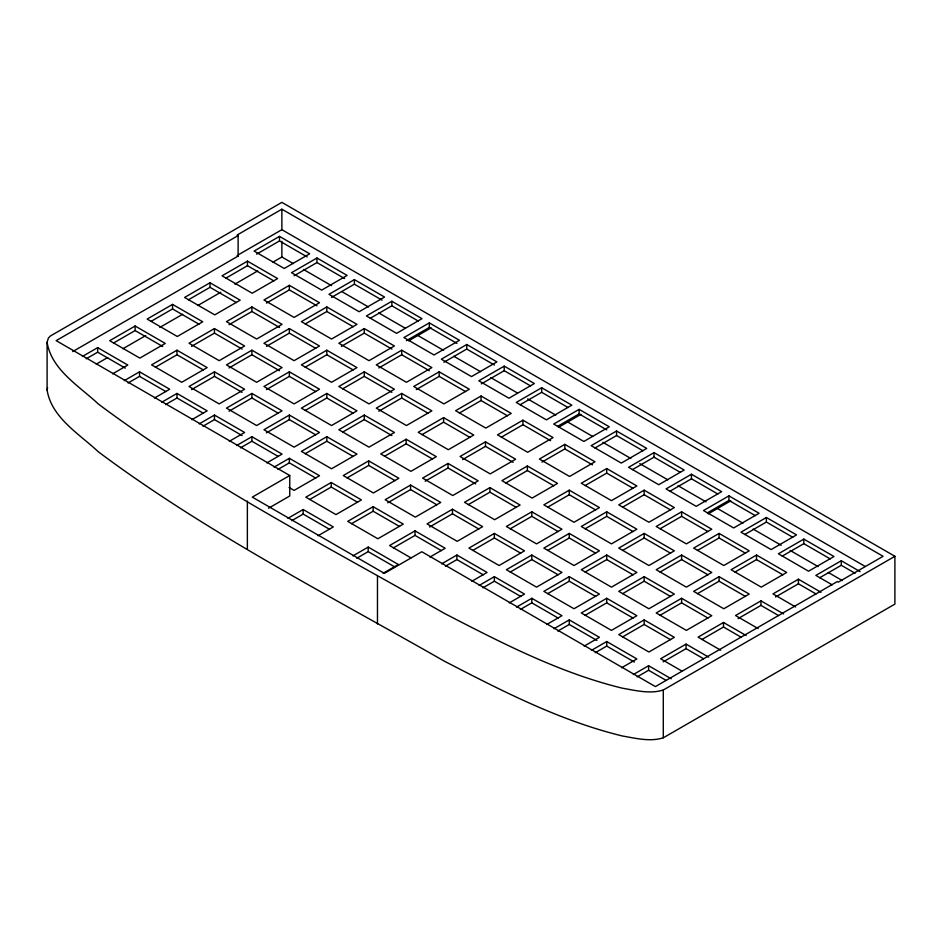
<?xml version="1.0" encoding="UTF-8"?>
<svg xmlns="http://www.w3.org/2000/svg" width="942" height="942" viewBox="0 0 942 942"><rect width="100%" height="100%" fill="white"/><g stroke="black" fill="none" stroke-linecap="round" stroke-linejoin="round"><path stroke-width="1.41" d="M47.1 342.264L48.372 338.107L50.256 336.082L281.87 202.365L894.9 556.298L894.9 604.093L663.286 737.81C650.027 742.025 635.697 738.269 622.427 735.996C559.477 720.677 501.38 690.592 444.153 661.072C327.298 594.202 206.392 532.595 98.309 451.771C79.469 434.05 51.469 417.659 47.1 390.059L47.1 342.264C51.469 369.865 79.469 386.255 98.309 403.977C206.392 484.8 327.298 546.407 444.153 613.277C501.38 642.797 559.477 672.882 622.427 688.202C635.697 690.474 650.027 694.23 663.286 690.015L894.9 556.298M47.1 390.059L47.571 387.657M268.529 508.233L289.747 495.975L289.747 475.498L252.303 497.117L384.371 573.36L421.816 551.741L655.408 686.6L837.344 581.555L838.333 582.132L883.078 556.298L281.87 209.195L237.125 235.029L238.114 235.594L238.114 256.083L72.711 351.578M238.114 235.594L56.167 340.639L289.747 475.498M238.361 254.799L281.87 229.683L865.239 566.483M279.503 236.395L254.081 251.078L284.237 268.482L309.659 253.798L279.503 236.395L279.503 240.94L307.151 256.907M256.613 254.152L279.503 240.94M82.401 356.441L97.662 347.633L127.818 365.049L112.569 373.856M135.118 326.014L109.684 340.698L139.852 358.101L165.274 343.43L135.118 326.014L135.118 330.56L162.766 346.526M172.563 304.396L147.14 319.067L177.296 336.482L202.73 321.799L172.563 304.396L172.563 308.941L198.962 324.178M210.019 282.765L184.597 297.448L214.752 314.863L240.175 300.18L210.019 282.765L210.019 287.322L236.407 302.559M247.475 261.146L222.041 275.829L252.197 293.233L277.631 278.561L247.475 261.146L247.475 265.691L273.863 280.928M86.217 358.796L97.662 352.19L125.31 368.145M113.499 343.041L135.118 330.56M150.955 321.422L172.563 308.941M188.4 299.803L210.019 287.322M225.856 278.173L247.475 265.691M96.19 364.165L107.635 357.56M122.896 348.752L145.786 335.54M159.775 327.463L182.666 314.251M197.926 305.443L220.817 292.22M234.817 284.154L257.708 270.943M272.968 262.135L281.87 256.989L293.327 263.607M316.959 258.014L291.525 272.697L321.681 290.112L347.115 275.429L316.959 258.014L316.959 262.571L344.595 278.526M294.069 275.782L316.959 262.571M124.297 380.627L139.546 371.819L169.713 389.234L154.453 398.042M177.002 350.2L151.58 364.872L181.735 382.287L207.158 367.604L177.002 350.2L177.002 354.745L203.39 369.982M214.458 328.57L189.024 343.253L219.18 360.668L244.614 345.985L214.458 328.57L214.458 333.127L242.106 349.082M251.903 306.951L226.48 321.634L256.636 339.038L282.07 324.366L251.903 306.951L251.903 311.508L279.55 327.463M289.359 285.332L263.937 300.003L294.092 317.419L319.515 302.735L289.359 285.332L289.359 289.877L317.007 305.844M128.112 382.982L139.546 376.376L165.945 391.601M155.395 367.227L177.002 354.745M191.567 346.338L214.458 333.127M229.024 324.719L251.903 311.508M266.468 303.088L289.359 289.877M354.404 279.633L328.982 294.316L359.137 311.731L384.572 297.048L354.404 279.633L354.404 284.19L382.052 300.157M331.525 297.401L354.404 284.19M161.741 402.246L177.002 393.438L207.158 410.853L191.909 419.661M214.458 371.819L189.024 386.503L219.18 403.906L244.614 389.234L214.458 371.819L214.458 376.376L242.106 392.331M251.903 350.2L226.48 364.872L256.636 382.287L282.07 367.604L251.903 350.2L251.903 354.745L279.55 370.712M289.359 328.57L263.937 343.253L294.092 360.668L319.515 345.985L289.359 328.57L289.359 333.127L315.747 348.363M326.815 306.951L301.381 321.634L331.537 339.038L356.971 324.366L326.815 306.951L326.815 311.508L353.203 326.733M165.556 404.601L177.002 397.995L203.39 413.232M191.567 389.588L214.458 376.376M229.024 367.957L251.903 354.745M266.468 346.338L289.359 333.127M305.196 323.977L326.815 311.508M391.86 301.263L366.426 315.947L396.594 333.35L422.016 318.667L391.86 301.263L391.86 305.809L418.248 321.045M370.241 318.29L391.86 305.809M199.198 423.876L214.458 415.069L244.614 432.472L229.353 441.28M251.903 393.438L226.48 408.122L256.636 425.537L282.07 410.853L251.903 393.438L251.903 397.995L278.29 413.232M289.359 371.819L263.937 386.503L294.092 403.906L319.515 389.234L289.359 371.819L289.359 376.376L315.747 391.601M326.815 350.2L301.381 364.872L331.537 382.287L356.971 367.604L326.815 350.2L326.815 354.745L353.203 369.982M364.26 328.57L338.837 343.253L368.993 360.668L394.427 345.985L364.26 328.57L364.26 333.127L391.907 349.082M203.013 426.22L214.458 419.614L242.106 435.581M229.024 411.207L251.903 397.995M266.468 389.588L289.359 376.376M305.196 367.227L326.815 354.745M341.381 346.338L364.26 333.127M429.317 322.882L403.882 337.566L434.038 354.981L459.472 340.298L429.317 322.882L429.317 327.439L456.952 343.394M406.426 340.651L429.317 327.439M408.628 340.851L431.142 327.851M236.654 445.495L251.903 436.688L282.07 454.103L266.81 462.911M289.359 415.069L263.937 429.74L294.092 447.156L319.515 432.472L289.359 415.069L289.359 419.614L315.747 434.851M326.815 393.438L301.381 408.122L331.537 425.537L356.971 410.853L326.815 393.438L326.815 397.995L353.203 413.232M364.26 371.819L338.837 386.503L368.993 403.906L394.427 389.234L364.26 371.819L364.26 376.376L391.907 392.331M401.716 350.2L376.282 364.872L406.449 382.287L431.872 367.604L401.716 350.2L401.716 354.745L429.364 370.712M240.469 447.85L251.903 441.245L278.29 456.47M266.468 432.825L289.359 419.614M305.196 410.477L326.815 397.995M342.652 388.846L364.26 376.376M378.825 367.957L401.716 354.745M466.761 344.501L441.339 359.185L471.495 376.6L496.917 361.916L466.761 344.501L466.761 349.058L494.409 365.025M443.882 362.27L466.761 349.058M274.098 467.114L289.359 458.307L319.515 475.722L294.092 490.405L289.064 487.497M326.815 436.688L301.381 451.371L331.537 468.775L356.971 454.103L326.815 436.688L326.815 441.245L353.203 456.47M364.26 415.069L338.837 429.74L368.993 447.156L394.427 432.472L364.26 415.069L364.26 419.614L391.907 435.581M401.716 393.438L376.282 408.122L406.449 425.537L431.872 410.853L401.716 393.438L401.716 397.995L428.104 413.232M439.172 371.819L413.738 386.503L443.894 403.906L469.328 389.234L439.172 371.819L439.172 376.376L465.56 391.601M277.914 469.469L289.359 462.863L315.747 478.1M305.196 453.714L326.815 441.245M342.652 432.095L364.26 419.614M378.825 411.207L401.716 397.995M416.282 389.588L439.172 376.376M504.217 366.132L478.783 380.803L508.951 398.219L534.373 383.535L504.217 366.132L504.217 370.677L530.605 385.914M481.327 383.889L504.217 370.677M331.243 482.492L305.82 497.176L335.976 514.591L361.41 499.908L331.243 482.492L331.243 487.049L357.63 502.286M368.699 460.873L343.265 475.557L373.432 492.96L398.855 478.277L368.699 460.873L368.699 465.419L395.087 480.655M406.155 439.243L380.721 453.926L410.877 471.341L436.311 456.658L406.155 439.243L406.155 443.8L432.543 459.037M443.6 417.624L418.177 432.307L448.333 449.723L473.755 435.039L443.6 417.624L443.6 422.181L469.987 437.418M481.056 396.005L455.622 410.688L485.789 428.092L511.212 413.408L481.056 396.005L481.056 400.55L507.444 415.787M309.635 499.519L331.243 487.049M347.08 477.9L368.699 465.419M384.536 456.281L406.155 443.8M421.992 434.651L443.6 422.181M459.437 413.032L481.056 400.55M287.899 518.336L303.159 509.516L333.315 526.931L318.055 535.739M291.714 520.679L303.159 514.073L329.547 529.31M541.674 387.751L516.24 402.434L546.395 419.849L571.829 405.166L541.674 387.751L541.674 392.308L568.061 407.545M520.055 404.777L541.674 392.308M373.138 506.678L347.704 521.362L377.86 538.765L403.294 524.093L373.138 506.678L373.138 511.223L399.526 526.46M410.582 485.059L385.16 499.731L415.316 517.146L440.75 502.463L410.582 485.059L410.582 489.605L436.97 504.841M448.039 463.429L422.605 478.112L452.772 495.527L478.195 480.844L448.039 463.429L448.039 467.986L475.686 483.941M485.495 441.81L460.061 456.493L490.217 473.897L515.651 459.225L485.495 441.81L485.495 446.355L513.131 462.322M522.94 420.191L497.517 434.863L527.673 452.278L553.095 437.594L522.94 420.191L522.94 424.736L550.587 440.703M351.519 523.705L373.138 511.223M387.704 502.816L410.582 489.605M425.148 481.197L448.039 467.986M462.604 459.578L485.495 446.355M501.332 437.218L522.94 424.736M579.118 409.37L553.696 424.053L583.852 441.468L609.274 426.785L579.118 409.37L579.118 413.927L606.766 429.882M557.511 426.408L579.118 413.927M558.465 427.338L580.955 414.35M352.944 555.886L368.204 547.078L398.36 564.493L383.111 573.301M356.759 558.241L368.204 551.623L394.592 566.86M429.917 557.075L445.177 548.268L415.022 530.864L389.588 545.536L410.959 557.876M452.478 509.233L427.044 523.917L457.2 541.332L482.634 526.649L452.478 509.233L452.478 513.79L478.866 529.027M489.922 487.615L464.5 502.298L494.656 519.701L520.078 505.03L489.922 487.615L489.922 492.171L516.31 507.397M527.379 465.996L501.945 480.667L532.112 498.082L557.534 483.399L527.379 465.996L527.379 470.541L553.766 485.778M564.823 444.365L539.401 459.048L569.557 476.464L594.991 461.78L564.823 444.365L564.823 448.922L592.471 464.877M393.403 547.891L415.022 535.409L441.409 550.646M429.587 527.002L452.478 513.79M468.315 504.641L489.922 492.171M505.76 483.022L527.379 470.541M541.944 462.133L564.823 448.922M616.574 431L591.14 445.672L621.308 463.087L646.73 448.404L616.574 431L616.574 435.545L642.962 450.782M594.955 448.027L616.574 435.545M441.657 563.846L456.905 555.038L487.061 572.453L471.812 581.261M494.362 533.419L468.928 548.103L499.095 565.518L524.517 550.835L494.362 533.419L494.362 537.976L520.749 553.213M531.806 511.8L506.384 526.484L536.54 543.887L561.974 529.216L531.806 511.8L531.806 516.346L558.206 531.582M569.262 490.17L543.84 504.853L573.996 522.268L599.418 507.585L569.262 490.17L569.262 494.727L595.65 509.963M606.719 468.551L581.285 483.234L611.452 500.649L636.874 485.966L606.719 468.551L606.719 473.108L633.106 488.345M445.46 566.201L456.905 559.595L483.293 574.832M472.743 550.446L494.362 537.976M510.199 528.827L531.806 516.346M547.655 507.208L569.262 494.727M585.1 485.577L606.719 473.108M654.019 452.619L628.597 467.303L658.752 484.718L684.186 470.034L654.019 452.619L654.019 457.176L680.418 472.413M632.412 469.646L654.019 457.176M479.101 585.477L494.362 576.669L524.517 594.072L509.257 602.892M531.806 555.038L506.384 569.722L536.54 587.137L561.974 572.453L531.806 555.038L531.806 559.595L558.206 574.832M569.262 533.419L543.84 548.103L573.996 565.518L599.418 550.835L569.262 533.419L569.262 537.976L595.65 553.213M606.719 511.8L581.285 526.484L611.452 543.887L636.874 529.216L606.719 511.8L606.719 516.346L633.106 531.582M644.163 490.17L618.741 504.853L648.897 522.268L674.331 507.585L644.163 490.17L644.163 494.727L670.563 509.963M482.916 587.82L494.362 581.214L520.749 596.451M510.199 572.077L531.806 559.595M547.655 550.446L569.262 537.976M585.1 528.827L606.719 516.346M622.556 507.208L644.163 494.727M691.475 474.238L666.053 488.922L696.209 506.337L721.631 491.653L691.475 474.238L691.475 478.795L717.863 494.032M669.868 491.277L691.475 478.795M516.557 607.095L531.806 598.288L561.974 615.703L546.713 624.511M569.262 576.669L543.84 591.352L573.996 608.756L599.418 594.072L569.262 576.669L569.262 581.214L595.65 596.451M606.719 555.038L581.285 569.722L611.452 587.137L636.874 572.453L606.719 555.038L606.719 559.595L633.106 574.832M644.163 533.419L618.741 548.103L648.897 565.518L674.331 550.835L644.163 533.419L644.163 537.976L670.563 553.213M681.619 511.8L656.197 526.484L686.353 543.887L711.775 529.216L681.619 511.8L681.619 516.346L708.007 531.582M520.373 609.45L531.806 602.845L558.206 618.082M547.655 593.696L569.262 581.214M585.1 572.077L606.719 559.595M622.556 550.446L644.163 537.976M660.012 528.827L681.619 516.346M728.931 495.869L703.497 510.54L733.653 527.956L759.087 513.272L728.931 495.869L728.931 500.414L755.319 515.651M707.312 512.895L728.931 500.414M708.302 513.814L730.768 500.838M554.002 628.714L569.262 619.907L599.418 637.322L584.17 646.13M606.719 598.288L581.285 612.971L611.452 630.386L636.874 615.703L606.719 598.288L606.719 602.845L633.106 618.082M644.163 576.669L618.741 591.352L648.897 608.756L674.331 594.072L644.163 576.669L644.163 581.214L670.563 596.451M681.619 555.038L656.197 569.722L686.353 587.137L711.775 572.453L681.619 555.038L681.619 559.595L708.007 574.832M719.076 533.419L693.642 548.103L723.797 565.518L749.231 550.835L719.076 533.419L719.076 537.976L745.463 553.213M557.817 631.069L569.262 624.464L596.91 640.43M585.1 615.314L606.719 602.845M622.556 593.696L644.163 581.214M660.012 572.077L681.619 559.595M697.457 550.446L719.076 537.976M766.376 517.488L740.954 532.171L771.109 549.586L796.543 534.903L766.376 517.488L766.376 522.045L792.764 537.281M744.769 534.514L766.376 522.045M591.458 650.345L606.719 641.537L636.874 658.941L621.614 667.76M644.163 619.907L618.741 634.59L648.897 652.005L674.331 637.322L644.163 619.907L644.163 624.464L670.563 639.7M681.619 598.288L656.197 612.971L686.353 630.386L711.775 615.703L681.619 598.288L681.619 602.845L708.007 618.082M719.076 576.669L693.642 591.352L723.797 608.756L749.231 594.072L719.076 576.669L719.076 581.214L745.463 596.451M756.52 555.038L731.098 569.722L761.254 587.137L786.688 572.453L756.52 555.038L756.52 559.595L782.908 574.832M595.273 652.688L606.719 646.082L634.366 662.049M622.556 636.945L644.163 624.464M660.012 615.314L681.619 602.845M697.457 593.696L719.076 581.214M734.913 572.077L756.52 559.595M803.832 539.107L778.41 553.79L808.566 571.205L833.988 556.522L803.832 539.107L803.832 543.664L830.22 558.9M782.213 556.145L803.832 543.664M633.342 674.531L648.602 665.723L671.222 678.782M708.678 657.151L686.059 644.092L660.625 658.776L681.984 671.104M746.123 635.532L723.503 622.474L698.081 637.157L720.701 650.216M783.579 613.913L760.959 600.855L735.537 615.526L758.145 628.585M821.035 592.283L798.416 579.224L772.982 593.907L795.601 606.966M637.157 676.874L648.602 670.268L666.194 680.43M663.168 661.861L686.059 648.649L703.65 658.799M701.896 639.5L723.503 627.019L741.095 637.181M738.069 618.611L760.959 605.4L778.551 615.562M775.525 596.992L798.416 583.781L816.008 593.931M860.128 571.617L841.288 560.737L815.854 575.409L832.198 584.841M819.67 577.764L841.288 565.282L855.112 573.266M303.524 269.494L331.549 285.673M341.734 291.549L368.487 306.998M378.672 312.885L405.425 328.322M416.882 334.94L443.635 350.389M453.82 356.264L480.573 371.713M490.758 377.589L517.511 393.038M527.697 398.925L555.721 415.104M567.19 421.722L592.659 436.429M602.856 442.304L630.869 458.483M639.795 463.629L667.807 479.808M678.004 485.695L706.029 501.874M717.486 508.492L742.967 523.199M753.153 529.086L781.177 545.265M790.091 550.411L818.115 566.589M828.301 572.477L842.313 580.566M237.125 255.506L238.114 256.083M841.288 560.737L841.288 565.282M798.416 579.224L798.416 583.781M760.959 600.855L760.959 605.4M723.503 622.474L723.503 627.019M686.059 644.092L686.059 648.649M663.286 690.015L663.286 737.81M648.602 665.723L648.602 670.268M606.719 641.537L606.719 646.082M569.262 619.907L569.262 624.464M531.806 598.288L531.806 602.845M494.362 576.669L494.362 581.214M456.905 555.038L456.905 559.595M415.022 530.864L415.022 535.409M377.471 576.21L377.471 624.004M368.204 547.078L368.204 551.623M303.159 509.516L303.159 514.073M289.359 458.307L289.359 462.863M281.87 209.195L281.87 229.683M281.87 241.34L281.87 256.989M251.903 436.688L251.903 441.245M247.369 501.097L247.369 548.903M214.458 415.069L214.458 419.614M177.002 393.438L177.002 397.995M139.546 371.819L139.546 376.376M97.662 347.633L97.662 352.19"/></g></svg>
